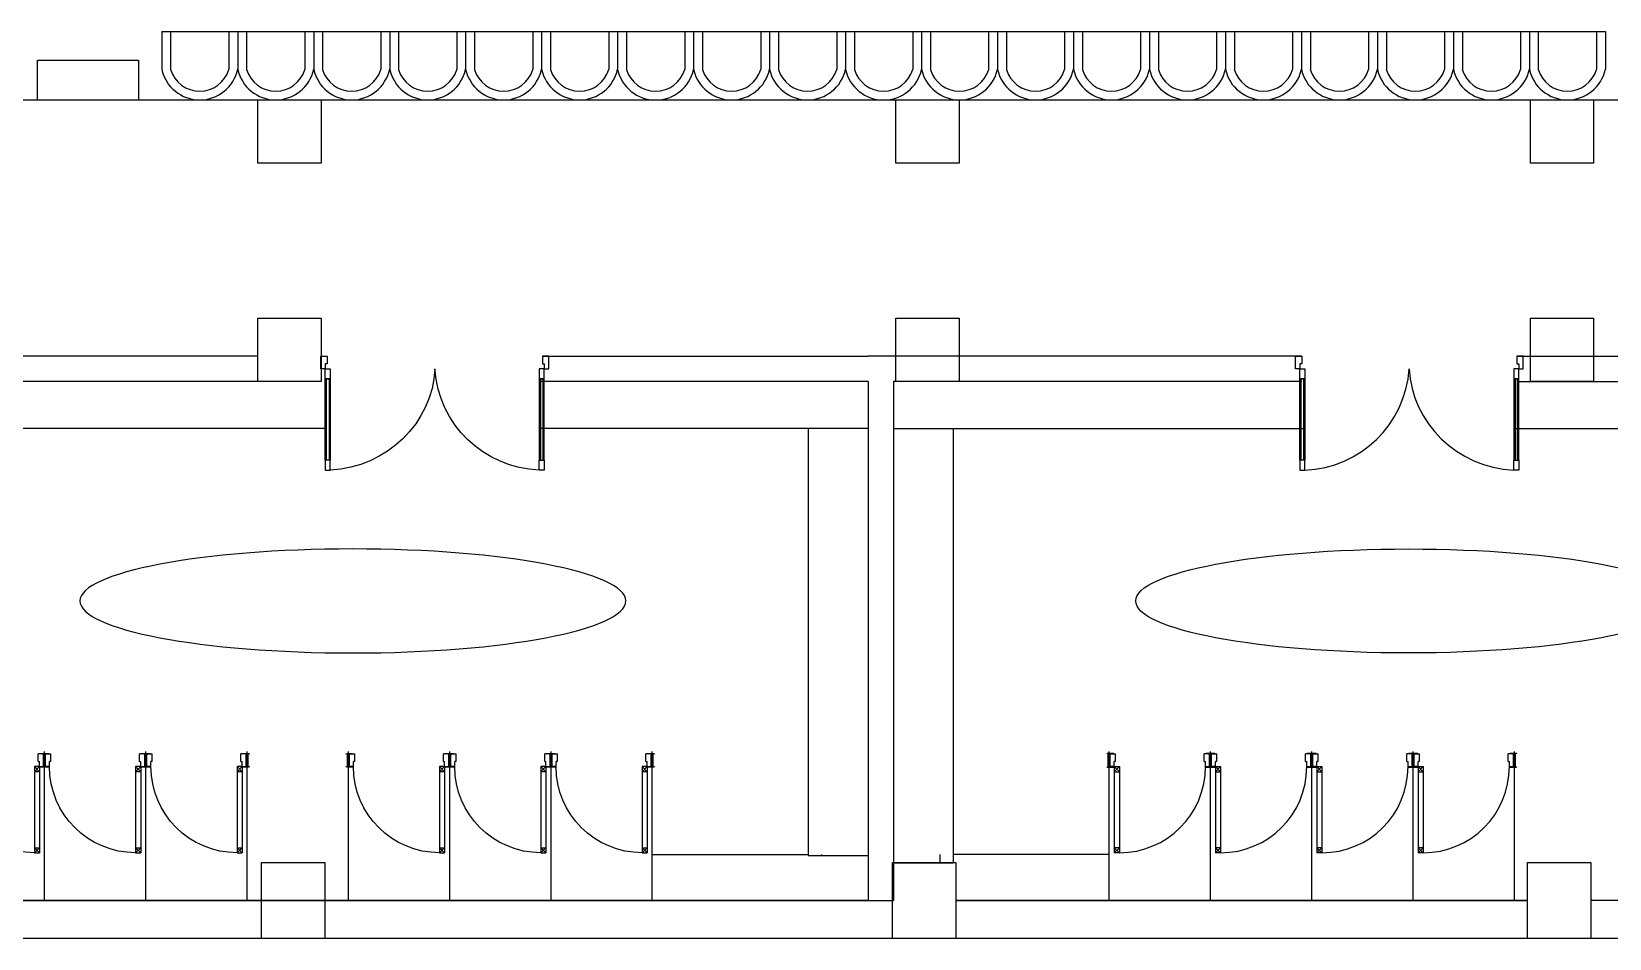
# Model space of a CAD drawing. Header units: millimetres. Extents: x -17017 to 2697, y 1903 to 18260.
# Drawn here: x -16951.998 to -16949.506, y 18213.964 to 18215.396 of the extents above; entities that cross this region are included whole.
import ezdxf

# ---------------------------------------------------------------- set-up
doc = ezdxf.new("R2010")
doc.units = ezdxf.units.MM
for name, color, linetype in [('1', 7, 'Continuous'), ('55', 7, 'Continuous'), ('A-Door', 150, 'Continuous'), ('A-Glaz', 92, 'Continuous'), ('door', 152, 'Continuous')]:
    doc.layers.add(name, color=color, linetype=linetype)
doc.layers.add('wall', color=7, linetype='Continuous', lineweight=60)

# ---------------------------------------------------------------- blocks, each defined once
blk = doc.blocks.new('A$C40693C57')
at = {"layer": 'door'}
for p, q in [((0.018, 0.78), (0.068, 0.78)), ((0.068, 0.72), (0.068, 0.78)), ((0.818, 0.78), (0.768, 0.78)), ((0.768, 0.72), (0.768, 0.78)), ((0.058, 0.68), (0.018, 0.68)), ((0.058, 0.68), (0.058, 0.72)), ((0.068, 0.72), (0.058, 0.72)), ((0.058, 0.68), (0.058, 0)), ((0.058, 0.64), (0.098, 0.68)), ((0.098, 0.64), (0.058, 0.68)), ((0.058, 0.68), (0.098, 0.68)), ((0.058, 0.64), (0.098, 0.64)), ((0.098, 0.68), (0.098, 0)), ((0.768, 0.72), (0.778, 0.72)), ((0.778, 0.68), (0.778, 0.72)), ((0.778, 0.68), (0.818, 0.68)), ((0.098, 0), (0.058, 0.04)), ((0.058, 0), (0.098, 0.04)), ((0.098, 0.04), (0.058, 0.04)), ((0.098, 0), (0.058, 0))]:
    blk.add_line(p, q, dxfattribs=at)
for centre, radius, start, end in [((0.009, 0.775), 0.0103, 105.3274, 152.5012), ((0.004, 0.711), 0.074, 80.2044, 88.1983), ((0.027, 0.132), 0.652, 89.0679, 90.9321), ((0.05, 0.711), 0.074, 91.8017, 99.7956), ((0.045, 0.775), 0.0103, 27.4988, 74.6726), ((0.791, 0.775), 0.0103, 105.3274, 152.5012), ((0.785, 0.711), 0.074, 80.2044, 88.1983), ((0.809, 0.132), 0.652, 89.0679, 90.9321), ((0.832, 0.711), 0.074, 91.8017, 99.7956), ((0.827, 0.775), 0.0103, 27.4988, 74.6726), ((0.009, 0.685), 0.0103, 207.4988, 254.6726), ((0.004, 0.749), 0.074, 271.8017, 279.7956), ((0.027, 1.328), 0.652, 269.0679, 270.9321), ((0.05, 0.749), 0.074, 260.2044, 268.1983), ((0.045, 0.685), 0.0103, 285.3274, 332.5012), ((0.098, 0.68), 0.68, 270, 0), ((0.791, 0.685), 0.0103, 207.4988, 254.6726), ((0.785, 0.749), 0.074, 271.8017, 279.7956), ((0.809, 1.328), 0.652, 269.0679, 270.9321), ((0.832, 0.749), 0.074, 260.2044, 268.1983), ((0.827, 0.685), 0.0103, 285.3274, 332.5012)]:
    blk.add_arc(centre, radius, start, end, dxfattribs=at)
at = {"layer": 'wall'}
for p, q in [((0.018, 0.68), (0.018, 0.78)), ((0.818, 0.68), (0.818, 0.78))]:
    blk.add_line(p, q, dxfattribs=at)
blk = doc.blocks.new('A$C58286AE3')
at = {"color": 1}
for p, q in [((75, 820), (35, 820)), ((35, 820), (35, 180)), ((75, 180), (75, 820)), ((35, 180), (75, 180))]:
    blk.add_line(p, q, dxfattribs=at)
for p, q in [((65, 820), (45, 820)), ((75, 180), (35, 180)), ((45, 180), (65, 180))]:
    blk.add_line(p, q)
blk.add_lwpolyline([(1725, 180), (1725, 820), (1765, 820), (1765, 180)], close=True, dxfattribs=at)
blk.add_arc((1757, 42), 858, 92.1038, 176.1334, dxfattribs=at)
blk.add_ellipse((70, 105), major_axis=(-772, 326), ratio=0.94084, start_param=-2.726592, end_param=-1.199193, dxfattribs=at)
at = {"layer": 'A-Door'}
for p, q in [((35, 820), (35, 900)), ((35, 900), (75, 900)), ((75, 900), (75, 820)), ((75, 820), (35, 820)), ((35, 180), (35, 100)), ((75, 100), (75, 180)), ((35, 100), (0, 100)), ((0, 100), (0, 0)), ((35, 60), (35, 100)), ((35, 100), (75, 100)), ((50, 60), (35, 60)), ((50, 50), (50, 60)), ((50, 0), (50, 50)), ((0, 0), (50, 0))]:
    blk.add_line(p, q, dxfattribs=at)
for points in [[(1725, 900), (1725, 820), (1765, 820), (1765, 900)], [(1725, 100), (1725, 180), (1765, 180), (1765, 100)], [(1765, 100), (1800, 100), (1800, 0), (1750, 0), (1750, 50), (1750, 60), (1765, 60)]]:
    blk.add_lwpolyline(points, close=True, dxfattribs=at)
at = {"layer": 'A-Glaz'}
for p, q in [((45, 820), (45, 180)), ((65, 180), (65, 820))]:
    blk.add_line(p, q, dxfattribs=at)
blk.add_lwpolyline([(1735, 180), (1735, 820), (1755, 820), (1755, 180)], close=True, dxfattribs=at)

msp = doc.modelspace()

# ---------------------------------------------------------------- linework, layer by layer
for p, q in [((-16951.6411, 18214.8831), (-16953.0052, 18214.8831)), ((-16949.6525, 18214.8831), (-16948.3094, 18214.8831)), ((-16951.6411, 18214.8431), (-16953.0052, 18214.8431)), ((-16950.6773, 18214.8431), (-16950.6773, 18214.0236)), ((-16950.6373, 18214.8431), (-16950.6373, 18214.0236)), ((-16949.6525, 18214.8431), (-16948.3094, 18214.8431)), ((-16951.9781, 18214.0236), (-16951.9781, 18214.2586)), ((-16951.8181, 18214.0236), (-16951.8181, 18214.2586)), ((-16951.6581, 18214.0236), (-16951.6581, 18214.2586)), ((-16951.4981, 18214.0236), (-16951.4981, 18214.2586)), ((-16951.3381, 18214.0236), (-16951.3381, 18214.2586)), ((-16951.1781, 18214.0236), (-16951.1781, 18214.2586)), ((-16951.0181, 18214.0236), (-16951.0181, 18214.2586)), ((-16950.2965, 18214.0236), (-16950.2965, 18214.2586)), ((-16950.1365, 18214.0236), (-16950.1365, 18214.2586)), ((-16949.9765, 18214.0236), (-16949.9765, 18214.2586)), ((-16949.8165, 18214.0236), (-16949.8165, 18214.2586)), ((-16949.6565, 18214.0236), (-16949.6565, 18214.2586)), ((-16950.6773, 18214.0236), (-16952.5403, 18214.0236)), ((-16950.6388, 18214.0236), (-16950.6373, 18214.0236)), ((-16947.3146, 18214.0236), (-16949.536, 18214.0236))]:
    msp.add_line(p, q)
for points in [[(-16951.1917, 18214.8831), (-16950.6773, 18214.8831)], [(-16949.9925, 18214.8831), (-16950.6373, 18214.8831)], [(-16950.6773, 18214.8431), (-16951.1967, 18214.8431)], [(-16949.9925, 18214.8431), (-16950.6373, 18214.8431)], [(-16951.5347, 18214.7689), (-16952.3281, 18214.7689)], [(-16951.3256, 18214.7689), (-16951.3271, 18214.7689)], [(-16950.6773, 18214.7689), (-16951.1967, 18214.7689)], [(-16950.7718, 18214.7689), (-16950.7718, 18214.0948), (-16950.6773, 18214.0948)], [(-16950.6373, 18214.7689), (-16949.9875, 18214.7689)], [(-16950.5428, 18214.7689), (-16950.5428, 18214.0823), (-16950.6373, 18214.0823)], [(-16949.6575, 18214.7689), (-16948.9865, 18214.7689)], [(-16951.0181, 18214.0964), (-16950.7718, 18214.0964)], [(-16950.7507, 18214.0964), (-16950.7507, 18214.0948)], [(-16950.564, 18214.0964), (-16950.564, 18214.0836)], [(-16950.2965, 18214.0964), (-16950.5428, 18214.0964)], [(-16950.5388, 18214.0236), (-16949.636, 18214.0236)]]:
    msp.add_lwpolyline(points)
at = {"extrusion": (0, 0, -1)}
msp.add_ellipse((-16951.491, 18214.4965), major_axis=(0.4311, 0), ratio=0.190454, dxfattribs=at)
msp.add_ellipse((-16949.8236, 18214.4965), major_axis=(-0.4311, 0), ratio=0.190454)
at = {"layer": '1'}
for p, q in [((-16951.7929, 18215.3957), (-16951.7929, 18215.336)), ((-16951.7929, 18215.3956), (-16951.6729, 18215.3956)), ((-16951.7788, 18215.3956), (-16951.7788, 18215.336)), ((-16951.6869, 18215.3956), (-16951.6869, 18215.336)), ((-16951.6729, 18215.3957), (-16951.6729, 18215.336)), ((-16951.6729, 18215.3956), (-16951.6729, 18215.336)), ((-16951.6729, 18215.3956), (-16951.5529, 18215.3956)), ((-16951.6588, 18215.3956), (-16951.6588, 18215.336)), ((-16951.5669, 18215.3956), (-16951.5669, 18215.336)), ((-16951.5529, 18215.3957), (-16951.5529, 18215.336)), ((-16951.5529, 18215.3956), (-16951.5529, 18215.336)), ((-16951.5529, 18215.3956), (-16951.3129, 18215.3956)), ((-16951.5388, 18215.3956), (-16951.5388, 18215.336)), ((-16951.4469, 18215.3956), (-16951.4469, 18215.336)), ((-16951.4329, 18215.3957), (-16951.4329, 18215.336)), ((-16951.4329, 18215.3957), (-16951.4329, 18215.336)), ((-16951.4188, 18215.3956), (-16951.4188, 18215.336)), ((-16951.3269, 18215.3956), (-16951.3269, 18215.336)), ((-16951.3129, 18215.3957), (-16951.3129, 18215.336)), ((-16951.3129, 18215.3956), (-16951.3129, 18215.336)), ((-16951.3129, 18215.3956), (-16951.1929, 18215.3956)), ((-16951.2988, 18215.3956), (-16951.2988, 18215.336)), ((-16951.2069, 18215.3956), (-16951.2069, 18215.336)), ((-16951.1929, 18215.3956), (-16951.1929, 18215.336)), ((-16951.1929, 18215.3956), (-16951.1929, 18215.336)), ((-16951.1929, 18215.3956), (-16951.0729, 18215.3956)), ((-16951.1788, 18215.3956), (-16951.1788, 18215.336)), ((-16951.0869, 18215.3956), (-16951.0869, 18215.336)), ((-16951.0729, 18215.3956), (-16951.0729, 18215.336)), ((-16951.0729, 18215.3956), (-16951.0729, 18215.336)), ((-16951.0729, 18215.3956), (-16950.9529, 18215.3956)), ((-16951.0588, 18215.3956), (-16951.0588, 18215.336)), ((-16950.9669, 18215.3956), (-16950.9669, 18215.336)), ((-16950.9529, 18215.3956), (-16950.9529, 18215.336)), ((-16950.9529, 18215.3956), (-16950.9529, 18215.336)), ((-16950.9529, 18215.3956), (-16950.7129, 18215.3956)), ((-16950.9388, 18215.3956), (-16950.9388, 18215.336)), ((-16950.8469, 18215.3956), (-16950.8469, 18215.336)), ((-16950.8329, 18215.3956), (-16950.8329, 18215.336)), ((-16950.8329, 18215.3956), (-16950.8329, 18215.336)), ((-16950.8188, 18215.3956), (-16950.8188, 18215.336)), ((-16950.7269, 18215.3956), (-16950.7269, 18215.336)), ((-16950.7129, 18215.3956), (-16950.7129, 18215.336)), ((-16950.7129, 18215.3956), (-16950.7129, 18215.336)), ((-16950.7129, 18215.3956), (-16950.5929, 18215.3956)), ((-16950.6988, 18215.3956), (-16950.6988, 18215.336)), ((-16950.6069, 18215.3956), (-16950.6069, 18215.336)), ((-16950.5929, 18215.3956), (-16950.5929, 18215.336)), ((-16950.5929, 18215.3956), (-16950.5929, 18215.336)), ((-16950.5929, 18215.3956), (-16950.4729, 18215.3956)), ((-16950.5788, 18215.3956), (-16950.5788, 18215.336)), ((-16950.4869, 18215.3956), (-16950.4869, 18215.336)), ((-16950.4729, 18215.3956), (-16950.4729, 18215.336)), ((-16950.4729, 18215.3956), (-16950.4729, 18215.336)), ((-16950.4729, 18215.3956), (-16949.5129, 18215.3956)), ((-16950.4588, 18215.3956), (-16950.4588, 18215.336)), ((-16950.3669, 18215.3956), (-16950.3669, 18215.336)), ((-16950.3529, 18215.3956), (-16950.3529, 18215.336)), ((-16950.3529, 18215.3956), (-16950.3529, 18215.336)), ((-16950.3388, 18215.3956), (-16950.3388, 18215.336)), ((-16950.2469, 18215.3956), (-16950.2469, 18215.336)), ((-16950.2329, 18215.3956), (-16950.2329, 18215.336)), ((-16950.2329, 18215.3956), (-16950.2329, 18215.336)), ((-16950.2188, 18215.3956), (-16950.2188, 18215.336)), ((-16950.1269, 18215.3956), (-16950.1269, 18215.336)), ((-16950.1129, 18215.3956), (-16950.1129, 18215.336)), ((-16950.1129, 18215.3956), (-16950.1129, 18215.336)), ((-16950.0988, 18215.3956), (-16950.0988, 18215.336)), ((-16950.0069, 18215.3956), (-16950.0069, 18215.336)), ((-16949.9929, 18215.3956), (-16949.9929, 18215.336)), ((-16949.9929, 18215.3956), (-16949.9929, 18215.336)), ((-16949.9788, 18215.3956), (-16949.9788, 18215.336)), ((-16949.8869, 18215.3956), (-16949.8869, 18215.336)), ((-16949.8729, 18215.3956), (-16949.8729, 18215.336)), ((-16949.8588, 18215.3956), (-16949.8588, 18215.336)), ((-16949.7669, 18215.3956), (-16949.7669, 18215.336)), ((-16949.7529, 18215.3956), (-16949.7529, 18215.336)), ((-16949.7529, 18215.3956), (-16949.7529, 18215.336)), ((-16949.7388, 18215.3956), (-16949.7388, 18215.336)), ((-16949.6469, 18215.3956), (-16949.6469, 18215.336)), ((-16949.6329, 18215.3956), (-16949.6329, 18215.336)), ((-16949.6329, 18215.3956), (-16949.6329, 18215.336)), ((-16949.6188, 18215.3956), (-16949.6188, 18215.336)), ((-16949.5269, 18215.3956), (-16949.5269, 18215.336)), ((-16949.5129, 18215.3956), (-16949.5129, 18215.336)), ((-16954.0363, 18215.2877), (-16947.3109, 18215.2877)), ((-16950.6373, 18214.8831), (-16950.6773, 18214.8831)), ((-16950.6773, 18214.8431), (-16950.6773, 18214.0236)), ((-16952.5402, 18214.0236), (-16950.6373, 18214.0236)), ((-16949.636, 18214.0236), (-16950.5388, 18214.0236)), ((-16946.9741, 18214.0236), (-16949.536, 18214.0236)), ((-16946.9141, 18213.9636), (-16954.4341, 18213.9636))]:
    msp.add_line(p, q, dxfattribs=at)
for points in [[(-16951.9889, 18215.2877), (-16951.9889, 18215.3507), (-16951.8296, 18215.3507), (-16951.8296, 18215.2877)], [(-16951.5411, 18215.2877), (-16951.5411, 18215.1877), (-16951.6411, 18215.1877), (-16951.6411, 18215.2877)], [(-16950.5336, 18215.2877), (-16950.5336, 18215.1877), (-16950.6336, 18215.1877), (-16950.6336, 18215.2877)], [(-16949.5314, 18215.2877), (-16949.5314, 18215.1877), (-16949.6314, 18215.1877), (-16949.6314, 18215.2877)]]:
    msp.add_lwpolyline(points, dxfattribs=at)
for points in [[(-16951.6411, 18214.9431), (-16951.5411, 18214.9431), (-16951.5411, 18214.8431), (-16951.6411, 18214.8431)], [(-16950.6336, 18214.9431), (-16950.5336, 18214.9431), (-16950.5336, 18214.8431), (-16950.6336, 18214.8431)], [(-16949.6314, 18214.9431), (-16949.5314, 18214.9431), (-16949.5314, 18214.8431), (-16949.6314, 18214.8431)]]:
    msp.add_lwpolyline(points, close=True, dxfattribs=at)
for centre, radius, start, end in [((-16951.7329, 18215.3491), 0.0614, 192.3013, 347.6987), ((-16951.7329, 18215.3493), 0.0479, 196.121, 343.879), ((-16951.6129, 18215.3491), 0.0614, 192.3013, 347.6987), ((-16951.6129, 18215.3493), 0.0479, 196.121, 343.879), ((-16951.4929, 18215.3491), 0.0614, 192.3013, 347.6987), ((-16951.4929, 18215.3493), 0.0479, 196.121, 343.879), ((-16951.3729, 18215.3491), 0.0614, 192.3013, 347.6987), ((-16951.3729, 18215.3493), 0.0479, 196.121, 343.879), ((-16951.2529, 18215.3491), 0.0614, 192.3013, 347.6987), ((-16951.2529, 18215.3493), 0.0479, 196.121, 343.879), ((-16951.1329, 18215.3491), 0.0614, 192.3013, 347.6987), ((-16951.1329, 18215.3493), 0.0479, 196.121, 343.879), ((-16951.0129, 18215.349), 0.0614, 192.3013, 347.6987), ((-16951.0129, 18215.3493), 0.0479, 196.121, 343.879), ((-16950.8929, 18215.3491), 0.0614, 192.3013, 347.6987), ((-16950.8929, 18215.3493), 0.0479, 196.121, 343.879), ((-16950.7729, 18215.3491), 0.0614, 192.3013, 347.6987), ((-16950.7729, 18215.3493), 0.0479, 196.121, 343.879), ((-16950.6529, 18215.349), 0.0614, 192.3013, 347.6987), ((-16950.6529, 18215.3493), 0.0479, 196.121, 343.879), ((-16950.5329, 18215.3491), 0.0614, 192.3013, 347.6987), ((-16950.5329, 18215.3493), 0.0479, 196.121, 343.879), ((-16950.4129, 18215.3491), 0.0614, 192.3013, 347.6987), ((-16950.4129, 18215.3493), 0.0479, 196.121, 343.879), ((-16950.2929, 18215.3491), 0.0614, 192.3013, 347.6987), ((-16950.2929, 18215.3493), 0.0479, 196.121, 343.879), ((-16950.1729, 18215.3491), 0.0614, 192.3013, 347.6987), ((-16950.1729, 18215.3493), 0.0479, 196.121, 343.879), ((-16950.0529, 18215.3491), 0.0614, 192.3013, 347.6987), ((-16950.0529, 18215.3493), 0.0479, 196.121, 343.879), ((-16949.9329, 18215.3491), 0.0614, 192.3013, 347.6987), ((-16949.9329, 18215.3493), 0.0479, 196.121, 343.879), ((-16949.8129, 18215.3491), 0.0614, 192.3013, 347.6987), ((-16949.8129, 18215.3493), 0.0479, 196.121, 343.879), ((-16949.6929, 18215.3491), 0.0614, 192.3013, 347.6987), ((-16949.6929, 18215.3493), 0.0479, 196.121, 343.879), ((-16949.5729, 18215.3491), 0.0614, 192.3013, 347.6987), ((-16949.5729, 18215.3493), 0.0479, 196.121, 343.879)]:
    msp.add_arc(centre, radius, start, end, dxfattribs=at)
at = {"layer": '55'}
for points in [[(-16951.6354, 18214.0836), (-16951.5354, 18214.0836), (-16951.5354, 18213.9636), (-16951.6354, 18213.9636)], [(-16950.6388, 18214.0836), (-16950.5388, 18214.0836), (-16950.5388, 18213.9636), (-16950.6388, 18213.9636)], [(-16949.636, 18214.0836), (-16949.536, 18214.0836), (-16949.536, 18213.9636), (-16949.636, 18213.9636)]]:
    msp.add_lwpolyline(points, close=True, dxfattribs=at)

# ---------------------------------------------------------------- block references
at = {"yscale": 0.2, "zscale": 0.2}
for p, xscale in [((-16951.9745, 18214.0989), -0.2), ((-16951.8145, 18214.0989), -0.2), ((-16951.6543, 18214.0989), -0.2), ((-16951.3345, 18214.0989), -0.2), ((-16951.1745, 18214.0989), -0.2), ((-16951.0145, 18214.0989), -0.2), ((-16950.3001, 18214.0989), 0.2), ((-16950.1401, 18214.0989), 0.2), ((-16949.9801, 18214.0989), 0.2), ((-16949.8201, 18214.0989), 0.2)]:
    msp.add_blockref('A$C40693C57', p, dxfattribs=dict(at, xscale=xscale))
at = {"layer": 'A-Door', "yscale": 0.0002, "zscale": 0.0002, "rotation": 180}
for p, xscale in [((-16951.5417, 18214.8831), -0.0002), ((-16949.6425, 18214.8831), 0.0002)]:
    msp.add_blockref('A$C58286AE3', p, dxfattribs=dict(at, xscale=xscale))

doc.saveas('drawing.dxf')
